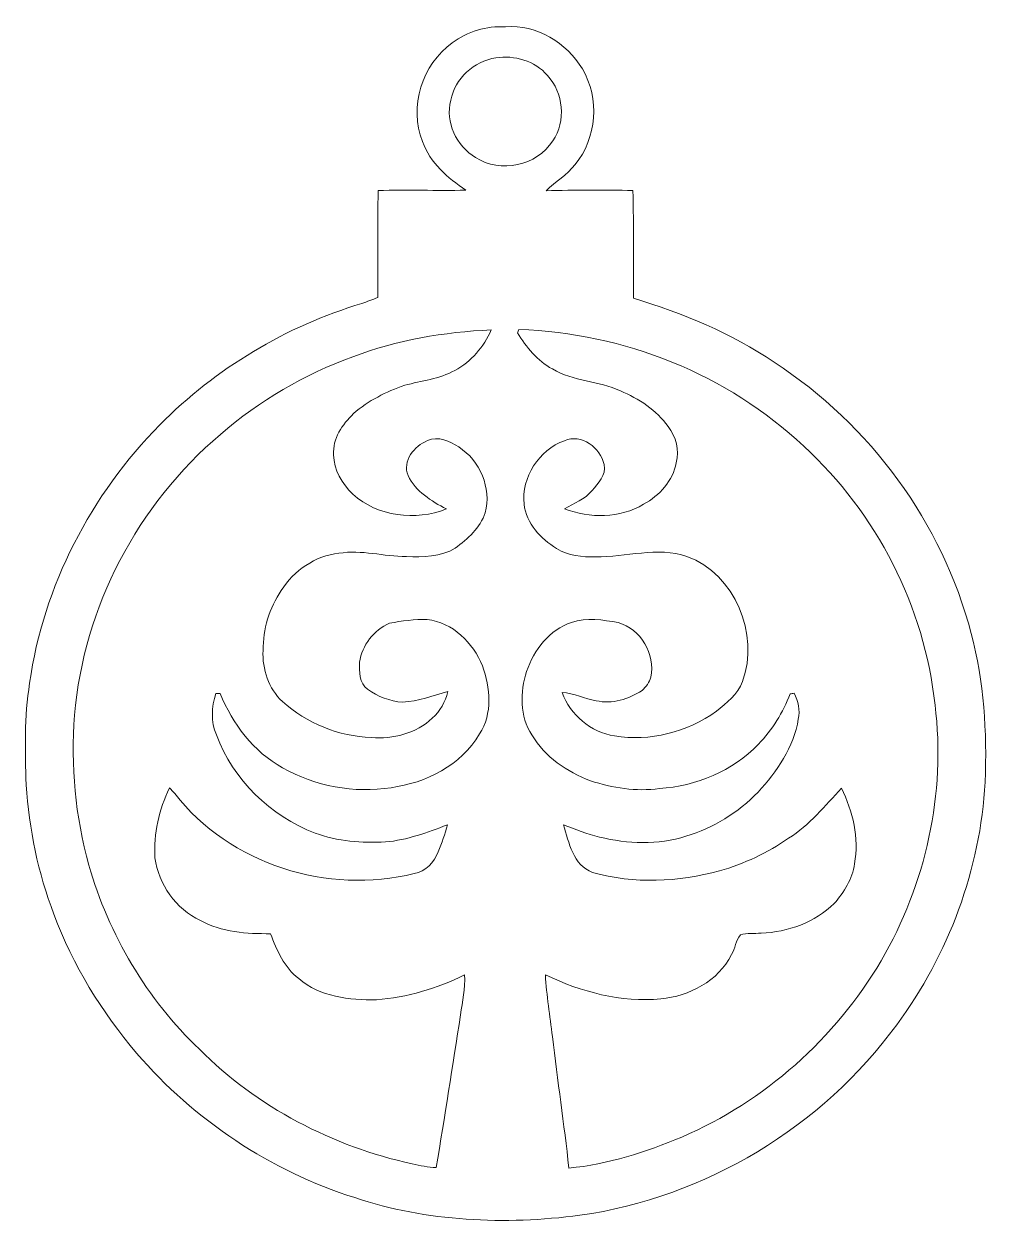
# Model space of a CAD drawing. Header units: centimetres. Extents: x -13 to 13, y -16.3 to 16.2.
import ezdxf

# ---------------------------------------------------------------- set-up
doc = ezdxf.new("R2010")
doc.units = ezdxf.units.CM
doc.header["$MEASUREMENT"] = 0
doc.layers.add('Layer 1', color=7, linetype='Continuous')

msp = doc.modelspace()

# ---------------------------------------------------------------- linework, layer by layer
at = {"layer": 'Layer 1', "color": 251, "lineweight": 9}
for points, knots in [([(-1.4422, 15.70515), (-1.03333, 16.01701), (-0.51475, 16.17787), (0.00032, 16.14013), (0.00032, 16.14013), (0.8438, 16.21809), (1.65308, 15.70833), (2.07888, 15.00171), (2.07888, 15.00171), (2.55055, 14.20867), (2.47011, 13.12987), (1.88096, 12.41867), (1.88096, 12.41867), (1.66719, 12.13187), (1.34757, 11.95583), (1.09498, 11.70924), (1.09498, 11.70924), (1.8785, 11.72476), (2.66273, 11.73287), (3.4466, 11.71488), (3.4466, 11.71488), (3.47165, 10.74298), (3.45013, 9.77108), (3.45965, 8.79882), (3.45965, 8.79882), (4.7995, 8.39842), (6.1076, 7.85549), (7.2686, 7.06704), (7.2686, 7.06704), (9.86116, 5.38217), (11.81449, 2.72505), (12.5966, -0.2711), (12.5966, -0.2711), (12.94902, -1.57708), (13.02346, -2.94198), (12.97478, -4.28853), (12.97478, -4.28853), (12.84495, -6.64861), (11.98488, -8.95507), (10.5833, -10.85408), (10.5833, -10.85408), (8.56611, -13.62268), (5.40558, -15.52873), (2.01291, -16.01028), (2.01291, -16.01028), (-0.02051, -16.27204), (-2.12589, -16.18596), (-4.08098, -15.53226), (-4.08098, -15.53226), (-6.35887, -14.80907), (-8.4198, -13.43676), (-9.97978, -11.62807), (-9.97978, -11.62807), (-10.92381, -10.50871), (-11.70416, -9.24153), (-12.21568, -7.86675), (-12.21568, -7.86675), (-12.65207, -6.7481), (-12.88243, -5.55712), (-12.97239, -4.36261), (-12.97239, -4.36261), (-12.98756, -3.44574), (-13.02637, -2.52076), (-12.87397, -1.612), (-12.87397, -1.612), (-12.50673, 1.02254), (-11.21027, 3.48811), (-9.35113, 5.37688), (-9.35113, 5.37688), (-7.83983, 6.90123), (-5.94118, 8.04317), (-3.88378, 8.65877), (-3.88378, 8.65877), (-3.73949, 8.70851), (-3.59591, 8.76213), (-3.45445, 8.82069), (-3.45445, 8.82069), (-3.45304, 9.78448), (-3.4675, 10.74827), (-3.44704, 11.71171), (-3.44704, 11.71171), (-2.65682, 11.74663), (-1.86518, 11.70042), (-1.07531, 11.72264), (-1.07531, 11.72264), (-1.56391, 12.05637), (-2.04863, 12.45713), (-2.24266, 13.03886), (-2.24266, 13.03886), (-2.62613, 13.97125), (-2.26275, 15.13083), (-1.4422, 15.70515), (-1.4422, 15.70515), (-1.4422, 15.70515), (-1.4422, 15.70515), (-1.4422, 15.70515)], [0, 0, 0, 0, 0.04, 0.04, 0.04, 0.04, 0.08, 0.08, 0.08, 0.08, 0.12, 0.12, 0.12, 0.12, 0.16, 0.16, 0.16, 0.16, 0.2, 0.2, 0.2, 0.2, 0.24, 0.24, 0.24, 0.24, 0.28, 0.28, 0.28, 0.28, 0.32, 0.32, 0.32, 0.32, 0.36, 0.36, 0.36, 0.36, 0.4, 0.4, 0.4, 0.4, 0.44, 0.44, 0.44, 0.44, 0.48, 0.48, 0.48, 0.48, 0.52, 0.52, 0.52, 0.52, 0.56, 0.56, 0.56, 0.56, 0.6, 0.6, 0.6, 0.6, 0.64, 0.64, 0.64, 0.64, 0.68, 0.68, 0.68, 0.68, 0.72, 0.72, 0.72, 0.72, 0.76, 0.76, 0.76, 0.76, 0.8, 0.8, 0.8, 0.8, 0.84, 0.84, 0.84, 0.84, 0.88, 0.88, 0.88, 0.88, 0.92, 0.92, 0.92, 0.92, 1, 1, 1, 1]), ([(-0.26569, 15.30122), (-0.85271, 15.22008), (-1.37271, 14.74524), (-1.4796, 14.15752), (-1.4796, 14.15752), (-1.64258, 13.55991), (-1.3272, 12.91609), (-0.81073, 12.60565), (-0.81073, 12.60565), (-0.14433, 12.1682), (0.85156, 12.38304), (1.27631, 13.05897), (1.27631, 13.05897), (1.64391, 13.58954), (1.56806, 14.36036), (1.13061, 14.82815), (1.13061, 14.82815), (0.79583, 15.22537), (0.23738, 15.38201), (-0.26569, 15.30122), (-0.26569, 15.30122), (-0.26569, 15.30122), (-0.26569, 15.30122), (-0.26569, 15.30122)], [0, 0, 0, 0, 0.14285714, 0.14285714, 0.14285714, 0.14285714, 0.28571429, 0.28571429, 0.28571429, 0.28571429, 0.42857143, 0.42857143, 0.42857143, 0.42857143, 0.57142857, 0.57142857, 0.57142857, 0.57142857, 0.71428571, 0.71428571, 0.71428571, 0.71428571, 1, 1, 1, 1]), ([(-4.13425, 7.2152), (-5.44235, 6.74213), (-6.65908, 6.01964), (-7.71565, 5.11617), (-7.71565, 5.11617), (-9.94697, 3.22387), (-11.41664, 0.44257), (-11.65724, -2.47913), (-11.65724, -2.47913), (-11.76977, -3.84015), (-11.63607, -5.22127), (-11.27518, -6.53854), (-11.27518, -6.53854), (-10.72696, -8.41744), (-9.7025, -10.16581), (-8.28327, -11.51871), (-8.28327, -11.51871), (-6.72046, -13.08363), (-4.6807, -14.14514), (-2.52664, -14.61857), (-2.52664, -14.61857), (-2.3125, -14.66231), (-2.09731, -14.71699), (-1.87753, -14.7184), (-1.87753, -14.7184), (-1.64329, -13.34398), (-1.4348, -11.96533), (-1.21607, -10.58843), (-1.21607, -10.58843), (-1.16739, -10.23001), (-1.08202, -9.87194), (-1.11165, -9.50788), (-1.11165, -9.50788), (-1.85601, -9.87335), (-2.66387, -10.11924), (-3.4929, -10.17921), (-3.4929, -10.17921), (-4.22245, -10.19332), (-5.02149, -10.10125), (-5.59546, -9.6056), (-5.59546, -9.6056), (-5.98281, -9.30221), (-6.19377, -8.84324), (-6.35569, -8.39204), (-6.35569, -8.39204), (-7.00092, -8.39486), (-7.67861, -8.35394), (-8.25505, -8.03362), (-8.25505, -8.03362), (-8.9218, -7.72599), (-9.38958, -7.05889), (-9.48448, -6.33534), (-9.48448, -6.33534), (-9.52858, -5.68412), (-9.36877, -5.03642), (-9.09501, -4.44904), (-9.09501, -4.44904), (-9.04492, -4.49737), (-8.99518, -4.54641), (-8.94896, -4.59933), (-8.94896, -4.59933), (-7.46941, -6.51385), (-4.79641, -7.35276), (-2.46843, -6.76185), (-2.46843, -6.76185), (-2.1587, -6.71282), (-1.93327, -6.45423), (-1.81968, -6.17659), (-1.81968, -6.17659), (-1.72548, -5.93776), (-1.632, -5.69752), (-1.57344, -5.44705), (-1.57344, -5.44705), (-2.1146, -5.65343), (-2.66493, -5.85733), (-3.24596, -5.91095), (-3.24596, -5.91095), (-3.88695, -5.94235), (-4.54453, -5.8979), (-5.1506, -5.67106), (-5.1506, -5.67106), (-6.35746, -5.2121), (-7.37275, -4.22997), (-7.82007, -3.01359), (-7.82007, -3.01359), (-7.98059, -2.65658), (-7.95272, -2.259), (-7.83665, -1.89458), (-7.83665, -1.89458), (-7.80737, -1.89423), (-7.74881, -1.89352), (-7.71953, -1.89317), (-7.71953, -1.89317), (-7.38404, -2.7162), (-6.82065, -3.46973), (-6.03078, -3.90294), (-6.03078, -3.90294), (-5.14884, -4.39965), (-4.10038, -4.60109), (-3.0985, -4.44199), (-3.0985, -4.44199), (-2.15164, -4.31111), (-1.19702, -3.83697), (-0.70208, -2.98819), (-0.70208, -2.98819), (-0.34718, -2.44385), (-0.41245, -1.73406), (-0.62764, -1.14845), (-0.62764, -1.14845), (-0.87458, -0.52121), (-1.42774, 0.033), (-2.1206, 0.10708), (-2.1206, 0.10708), (-2.46067, 0.11379), (-2.80357, 0.07745), (-3.13554, 0.00478), (-3.13554, 0.00478), (-3.56557, -0.16844), (-3.88131, -0.59142), (-3.95045, -1.04791), (-3.95045, -1.04791), (-3.96351, -1.30191), (-3.95398, -1.60777), (-3.73103, -1.77922), (-3.73103, -1.77922), (-3.45692, -1.9796), (-3.12531, -2.10413), (-2.78664, -2.12953), (-2.78664, -2.12953), (-2.36578, -2.10483), (-1.96996, -1.94573), (-1.56532, -1.84307), (-1.56532, -1.84307), (-1.62847, -2.11542), (-1.77099, -2.37224), (-1.9809, -2.55851), (-1.9809, -2.55851), (-2.41375, -2.97337), (-3.04417, -3.1353), (-3.6319, -3.08485), (-3.6319, -3.08485), (-4.51349, -3.05169), (-5.38203, -2.70279), (-6.03713, -2.11118), (-6.03713, -2.11118), (-6.40931, -1.75911), (-6.585, -1.23524), (-6.56066, -0.72971), (-6.56066, -0.72971), (-6.5596, -0.15644), (-6.39273, 0.41929), (-6.06677, 0.89272), (-6.06677, 0.89272), (-5.72704, 1.43), (-5.14813, 1.83428), (-4.5089, 1.90061), (-4.5089, 1.90061), (-3.89824, 2.00079), (-3.29146, 1.81453), (-2.68081, 1.80888), (-2.68081, 1.80888), (-2.2356, 1.80006), (-1.75159, 1.79195), (-1.36106, 2.04136), (-1.36106, 2.04136), (-1.01958, 2.28407), (-0.68938, 2.59029), (-0.54791, 2.99563), (-0.54791, 2.99563), (-0.37893, 3.66167), (-0.68585, 4.41168), (-1.26758, 4.77504), (-1.26758, 4.77504), (-1.50923, 4.93802), (-1.8232, 5.07984), (-2.11283, 4.94649), (-2.11283, 4.94649), (-2.46773, 4.80961), (-2.79475, 4.39439), (-2.63847, 4.0021), (-2.63847, 4.0021), (-2.42821, 3.5763), (-2.01018, 3.30784), (-1.5999, 3.09934), (-1.5999, 3.09934), (-2.43633, 2.77161), (-3.4541, 2.88732), (-4.13178, 3.49834), (-4.13178, 3.49834), (-4.414, 3.77985), (-4.65036, 4.15203), (-4.65072, 4.56337), (-4.65072, 4.56337), (-4.68494, 5.00364), (-4.41541, 5.38675), (-4.11379, 5.67744), (-4.11379, 5.67744), (-3.71374, 6.02881), (-3.22867, 6.27117), (-2.72773, 6.44368), (-2.72773, 6.44368), (-2.27582, 6.57279), (-1.78616, 6.60842), (-1.372, 6.84761), (-1.372, 6.84761), (-0.92468, 7.07797), (-0.58883, 7.48755), (-0.38916, 7.94369), (-0.38916, 7.94369), (-1.66304, 7.8816), (-2.94045, 7.67664), (-4.13425, 7.2152), (-4.13425, 7.2152), (-4.13425, 7.2152), (-4.13425, 7.2152), (-4.13425, 7.2152)], [0, 0, 0, 0, 0.01818182, 0.01818182, 0.01818182, 0.01818182, 0.03636364, 0.03636364, 0.03636364, 0.03636364, 0.05454545, 0.05454545, 0.05454545, 0.05454545, 0.07272727, 0.07272727, 0.07272727, 0.07272727, 0.09090909, 0.09090909, 0.09090909, 0.09090909, 0.10909091, 0.10909091, 0.10909091, 0.10909091, 0.12727273, 0.12727273, 0.12727273, 0.12727273, 0.14545455, 0.14545455, 0.14545455, 0.14545455, 0.16363636, 0.16363636, 0.16363636, 0.16363636, 0.18181818, 0.18181818, 0.18181818, 0.18181818, 0.2, 0.2, 0.2, 0.2, 0.21818182, 0.21818182, 0.21818182, 0.21818182, 0.23636364, 0.23636364, 0.23636364, 0.23636364, 0.25454545, 0.25454545, 0.25454545, 0.25454545, 0.27272727, 0.27272727, 0.27272727, 0.27272727, 0.29090909, 0.29090909, 0.29090909, 0.29090909, 0.30909091, 0.30909091, 0.30909091, 0.30909091, 0.32727273, 0.32727273, 0.32727273, 0.32727273, 0.34545455, 0.34545455, 0.34545455, 0.34545455, 0.36363636, 0.36363636, 0.36363636, 0.36363636, 0.38181818, 0.38181818, 0.38181818, 0.38181818, 0.4, 0.4, 0.4, 0.4, 0.41818182, 0.41818182, 0.41818182, 0.41818182, 0.43636364, 0.43636364, 0.43636364, 0.43636364, 0.45454545, 0.45454545, 0.45454545, 0.45454545, 0.47272727, 0.47272727, 0.47272727, 0.47272727, 0.49090909, 0.49090909, 0.49090909, 0.49090909, 0.50909091, 0.50909091, 0.50909091, 0.50909091, 0.52727273, 0.52727273, 0.52727273, 0.52727273, 0.54545455, 0.54545455, 0.54545455, 0.54545455, 0.56363636, 0.56363636, 0.56363636, 0.56363636, 0.58181818, 0.58181818, 0.58181818, 0.58181818, 0.6, 0.6, 0.6, 0.6, 0.61818182, 0.61818182, 0.61818182, 0.61818182, 0.63636364, 0.63636364, 0.63636364, 0.63636364, 0.65454545, 0.65454545, 0.65454545, 0.65454545, 0.67272727, 0.67272727, 0.67272727, 0.67272727, 0.69090909, 0.69090909, 0.69090909, 0.69090909, 0.70909091, 0.70909091, 0.70909091, 0.70909091, 0.72727273, 0.72727273, 0.72727273, 0.72727273, 0.74545455, 0.74545455, 0.74545455, 0.74545455, 0.76363636, 0.76363636, 0.76363636, 0.76363636, 0.78181818, 0.78181818, 0.78181818, 0.78181818, 0.8, 0.8, 0.8, 0.8, 0.81818182, 0.81818182, 0.81818182, 0.81818182, 0.83636364, 0.83636364, 0.83636364, 0.83636364, 0.85454545, 0.85454545, 0.85454545, 0.85454545, 0.87272727, 0.87272727, 0.87272727, 0.87272727, 0.89090909, 0.89090909, 0.89090909, 0.89090909, 0.90909091, 0.90909091, 0.90909091, 0.90909091, 0.92727273, 0.92727273, 0.92727273, 0.92727273, 0.94545455, 0.94545455, 0.94545455, 0.94545455, 0.96363636, 0.96363636, 0.96363636, 0.96363636, 1, 1, 1, 1]), ([(0.36368, 7.9518), (0.35274, 7.92922), (0.33052, 7.88477), (0.31957, 7.8622), (0.31957, 7.8622), (0.56546, 7.47802), (0.8551, 7.10337), (1.2682, 6.88747), (1.2682, 6.88747), (1.83087, 6.54986), (2.51774, 6.56503), (3.10617, 6.29375), (3.10617, 6.29375), (3.6057, 6.0842), (4.07948, 5.77164), (4.40051, 5.32819), (4.40051, 5.32819), (4.60476, 5.05267), (4.71272, 4.68861), (4.61959, 4.34994), (4.61959, 4.34994), (4.52715, 3.86134), (4.16415, 3.45988), (3.73588, 3.22811), (3.73588, 3.22811), (3.09418, 2.84429), (2.27961, 2.83864), (1.59205, 3.10287), (1.59205, 3.10287), (1.84887, 3.25668), (2.14626, 3.35581), (2.33994, 3.59852), (2.33994, 3.59852), (2.49904, 3.79714), (2.7294, 4.01621), (2.66414, 4.29949), (2.66414, 4.29949), (2.57242, 4.75669), (2.05242, 5.14122), (1.59028, 4.94578), (1.59028, 4.94578), (0.9066, 4.69319), (0.42224, 3.95765), (0.50055, 3.22564), (0.50055, 3.22564), (0.56476, 2.706), (0.94893, 2.28972), (1.38179, 2.02972), (1.38179, 2.02972), (1.69047, 1.82652), (2.075, 1.79407), (2.43483, 1.805), (2.43483, 1.805), (3.25751, 1.7916), (4.09959, 2.08722), (4.90816, 1.81594), (4.90816, 1.81594), (6.20956, 1.3344), (6.87207, -0.29015), (6.41064, -1.57143), (6.41064, -1.57143), (6.28046, -1.91575), (5.97637, -2.14858), (5.70297, -2.37436), (5.70297, -2.37436), (4.91627, -2.9381), (3.90274, -3.20197), (2.94389, -3.04075), (2.94389, -3.04075), (2.30854, -2.93598), (1.74868, -2.47878), (1.53313, -1.87024), (1.53313, -1.87024), (1.8531, -1.87729), (2.14167, -2.03992), (2.45494, -2.08896), (2.45494, -2.08896), (2.88463, -2.19197), (3.33301, -2.04275), (3.69496, -1.81203), (3.69496, -1.81203), (3.79903, -1.7129), (3.89216, -1.58978), (3.93343, -1.45008), (3.93343, -1.45008), (4.05444, -0.83342), (3.65897, -0.14762), (3.04761, 0.02277), (3.04761, 0.02277), (2.63521, 0.09721), (2.19318, 0.1727), (1.78749, 0.02771), (1.78749, 0.02771), (1.1793, -0.15962), (0.76972, -0.71806), (0.56793, -1.29591), (0.56793, -1.29591), (0.40036, -1.8526), (0.37144, -2.51653), (0.7154, -3.01324), (0.7154, -3.01324), (1.06288, -3.60767), (1.66225, -4.01618), (2.29759, -4.25325), (2.29759, -4.25325), (2.89521, -4.45081), (3.53409, -4.54923), (4.16238, -4.46774), (4.16238, -4.46774), (5.15616, -4.3933), (6.14747, -3.99608), (6.83856, -3.26406), (6.83856, -3.26406), (7.22626, -2.88306), (7.49473, -2.39976), (7.70251, -1.90199), (7.70251, -1.90199), (7.72862, -1.89881), (7.78048, -1.89176), (7.80658, -1.88823), (7.80658, -1.88823), (7.92123, -2.10131), (7.97345, -2.3419), (7.92018, -2.58426), (7.92018, -2.58426), (7.802, -3.34732), (7.34162, -4.00454), (6.83009, -4.56087), (6.83009, -4.56087), (6.29316, -5.11156), (5.61971, -5.53807), (4.88029, -5.75538), (4.88029, -5.75538), (4.12358, -6.00479), (3.30443, -5.95823), (2.53855, -5.77901), (2.53855, -5.77901), (2.202, -5.70423), (1.89085, -5.55359), (1.56418, -5.44917), (1.56418, -5.44917), (1.7187, -5.92083), (1.8224, -6.53784), (2.35475, -6.73257), (2.35475, -6.73257), (3.47094, -7.05783), (4.67497, -6.98975), (5.7901, -6.69341), (5.7901, -6.69341), (6.45262, -6.49798), (7.08833, -6.20482), (7.657, -5.81112), (7.657, -5.81112), (8.21616, -5.45093), (8.64725, -4.93623), (9.0921, -4.45045), (9.0921, -4.45045), (9.38914, -5.08439), (9.57012, -5.8023), (9.44099, -6.5015), (9.44099, -6.5015), (9.38032, -6.9072), (9.16124, -7.27303), (8.89137, -7.57465), (8.89137, -7.57465), (8.36926, -8.08583), (7.63725, -8.35182), (6.91405, -8.37511), (6.91405, -8.37511), (6.72849, -8.39698), (6.53305, -8.37052), (6.35384, -8.42308), (6.35384, -8.42308), (6.23284, -8.57795), (6.21097, -8.78856), (6.11184, -8.9579), (6.11184, -8.9579), (5.76047, -9.67509), (4.97131, -10.07726), (4.20083, -10.15593), (4.20083, -10.15593), (3.12205, -10.25718), (2.04572, -9.96931), (1.07946, -9.50364), (1.07946, -9.50364), (1.1031, -10.0635), (1.20752, -10.61701), (1.26608, -11.17404), (1.26608, -11.17404), (1.40896, -12.3615), (1.58146, -13.54506), (1.71446, -14.73393), (1.71446, -14.73393), (2.76962, -14.63233), (3.79268, -14.30459), (4.76528, -13.8922), (4.76528, -13.8922), (7.01213, -12.93229), (8.91818, -11.2252), (10.15996, -9.12511), (10.15996, -9.12511), (11.36999, -7.05536), (11.91397, -4.59086), (11.61764, -2.20643), (11.61764, -2.20643), (11.33648, 0.45598), (10.03577, 2.98681), (8.06693, 4.79585), (8.06693, 4.79585), (5.99789, 6.74072), (3.19789, 7.86714), (0.36368, 7.9518)], [0, 0, 0, 0, 0.01851852, 0.01851852, 0.01851852, 0.01851852, 0.03703704, 0.03703704, 0.03703704, 0.03703704, 0.05555556, 0.05555556, 0.05555556, 0.05555556, 0.07407407, 0.07407407, 0.07407407, 0.07407407, 0.09259259, 0.09259259, 0.09259259, 0.09259259, 0.11111111, 0.11111111, 0.11111111, 0.11111111, 0.12962963, 0.12962963, 0.12962963, 0.12962963, 0.14814815, 0.14814815, 0.14814815, 0.14814815, 0.16666667, 0.16666667, 0.16666667, 0.16666667, 0.18518519, 0.18518519, 0.18518519, 0.18518519, 0.2037037, 0.2037037, 0.2037037, 0.2037037, 0.22222222, 0.22222222, 0.22222222, 0.22222222, 0.24074074, 0.24074074, 0.24074074, 0.24074074, 0.25925926, 0.25925926, 0.25925926, 0.25925926, 0.27777778, 0.27777778, 0.27777778, 0.27777778, 0.2962963, 0.2962963, 0.2962963, 0.2962963, 0.31481481, 0.31481481, 0.31481481, 0.31481481, 0.33333333, 0.33333333, 0.33333333, 0.33333333, 0.35185185, 0.35185185, 0.35185185, 0.35185185, 0.37037037, 0.37037037, 0.37037037, 0.37037037, 0.38888889, 0.38888889, 0.38888889, 0.38888889, 0.40740741, 0.40740741, 0.40740741, 0.40740741, 0.42592593, 0.42592593, 0.42592593, 0.42592593, 0.44444444, 0.44444444, 0.44444444, 0.44444444, 0.46296296, 0.46296296, 0.46296296, 0.46296296, 0.48148148, 0.48148148, 0.48148148, 0.48148148, 0.5, 0.5, 0.5, 0.5, 0.51851852, 0.51851852, 0.51851852, 0.51851852, 0.53703704, 0.53703704, 0.53703704, 0.53703704, 0.55555556, 0.55555556, 0.55555556, 0.55555556, 0.57407407, 0.57407407, 0.57407407, 0.57407407, 0.59259259, 0.59259259, 0.59259259, 0.59259259, 0.61111111, 0.61111111, 0.61111111, 0.61111111, 0.62962963, 0.62962963, 0.62962963, 0.62962963, 0.64814815, 0.64814815, 0.64814815, 0.64814815, 0.66666667, 0.66666667, 0.66666667, 0.66666667, 0.68518519, 0.68518519, 0.68518519, 0.68518519, 0.7037037, 0.7037037, 0.7037037, 0.7037037, 0.72222222, 0.72222222, 0.72222222, 0.72222222, 0.74074074, 0.74074074, 0.74074074, 0.74074074, 0.75925926, 0.75925926, 0.75925926, 0.75925926, 0.77777778, 0.77777778, 0.77777778, 0.77777778, 0.7962963, 0.7962963, 0.7962963, 0.7962963, 0.81481481, 0.81481481, 0.81481481, 0.81481481, 0.83333333, 0.83333333, 0.83333333, 0.83333333, 0.85185185, 0.85185185, 0.85185185, 0.85185185, 0.87037037, 0.87037037, 0.87037037, 0.87037037, 0.88888889, 0.88888889, 0.88888889, 0.88888889, 0.90740741, 0.90740741, 0.90740741, 0.90740741, 0.92592593, 0.92592593, 0.92592593, 0.92592593, 0.94444444, 0.94444444, 0.94444444, 0.94444444, 0.96296296, 0.96296296, 0.96296296, 0.96296296, 1, 1, 1, 1])]:
    msp.add_open_spline(points, degree=3, knots=knots, dxfattribs=at)

doc.saveas('drawing.dxf')
